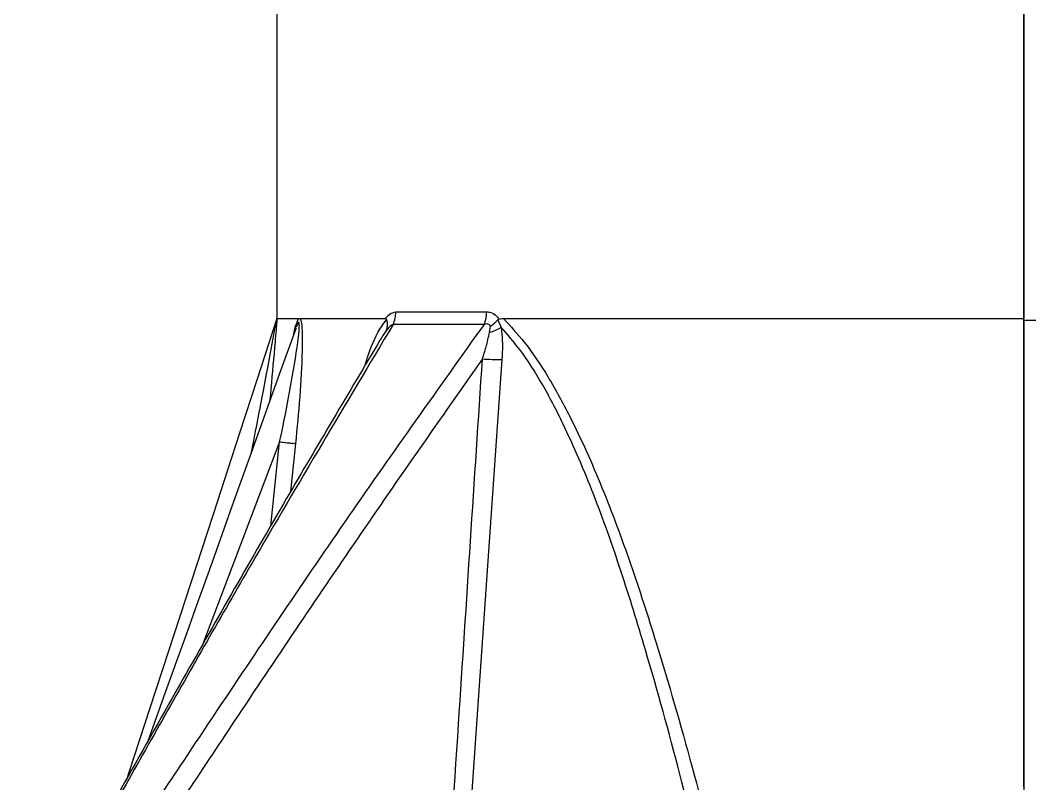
# Model space of a CAD drawing. Extents: x 8 to 113, y 1 to 87.
# Drawn here: x 45.587 to 49.007, y 62.704 to 65.292 of the extents above; entities that cross this region are included whole.
import ezdxf

# ---------------------------------------------------------------- set-up
doc = ezdxf.new("R2010")
doc.units = 0
doc.header["$MEASUREMENT"] = 0
doc.layers.add('OBJECT', color=7, linetype='CONTINUOUS')

msp = doc.modelspace()

# ---------------------------------------------------------------- linework, layer by layer
at = {"layer": 'OBJECT'}
for p, q in [((46.4572, 66.8532), (46.4572, 64.2812)), ((48.9868, 66.8532), (48.9868, 64.2812)), ((48.9869, 64.2759), (48.9869, 66.8532)), ((46.8597, 64.3037), (47.1672, 64.3037)), ((46.4572, 64.2812), (46.4573, 64.2812)), ((46.4573, 64.2812), (46.5326, 64.2812)), ((46.5326, 64.2812), (46.5345, 64.2812)), ((46.5345, 64.2812), (46.824, 64.2812)), ((47.1595, 64.2613), (46.8507, 64.2613)), ((47.177, 64.2344), (47.1802, 64.2554)), ((47.2056, 64.2765), (47.2164, 64.2513)), ((47.2239, 64.2812), (48.9868, 64.2812)), ((48.9868, 62.6936), (48.9868, 64.2812)), ((48.9869, 64.2759), (48.9868, 62.3805)), ((48.9869, 64.2759), (49.0268, 64.2758)), ((46.8109, 64.2157), (46.8064, 64.2073)), ((46.4655, 63.8631), (46.2052, 63.175)), ((46.4367, 63.5789), (46.4655, 63.8631))]:
    msp.add_line(p, q, dxfattribs=at)
at = {"layer": 'OBJECT', "flags": 128}
for points in [[(46.4572, 64.2811), (46.3891, 64.0724), (46.3316, 63.8962), (46.2894, 63.7669), (46.2554, 63.6625), (46.2213, 63.5581), (46.0895, 63.154), (46.0264, 62.9607), (45.9561, 62.7452), (45.946, 62.7143)], [(46.5216, 64.2492), (46.465, 64.0911), (46.4085, 63.9336), (46.3641, 63.8096), (46.3306, 63.7161), (46.2991, 63.628), (46.2372, 63.4552), (46.1803, 63.2963), (46.1516, 63.2162), (46.1212, 63.1316), (46.079, 63.0137), (46.0244, 62.8613), (46.0177, 62.8425)], [(47.219, 64.1423), (47.1488, 63.1339), (47.0785, 62.1254), (47.0713, 62.0212)], [(46.5197, 63.8574), (46.5076, 63.738), (46.5031, 63.6942)]]:
    msp.add_lwpolyline(points, dxfattribs=at)
at = {"layer": 'OBJECT'}
for centre, radius, start, end in [((46.756, 64.3034), 0.1036, 336.0282, 0.1621), ((47.0486, 64.3032), 0.1185, 339.2873, 0.2341), ((46.4142, 64.2856), 0.0433, 336.8185, 354.166), ((47.138, 64.3797), 0.1505, 284.987, 301.3876), ((47.2142, 64.9994), 0.8571, 265.9066, 270.3202)]:
    msp.add_arc(centre, radius, start, end, dxfattribs=at)
for points, knots in [([(46.824, 64.2812), (46.829, 64.2868), (46.8398, 64.2992), (46.8527, 64.3021), (46.8597, 64.3037)], [0, 0, 0, 0, 0.459414, 1, 1, 1, 1]), ([(47.1672, 64.3037), (47.1721, 64.3032), (47.1836, 64.3022), (47.1984, 64.2928), (47.2062, 64.2826), (47.2091, 64.2788)], [0, 0, 0, 0, 0.32169, 0.747407, 1, 1, 1, 1]), ([(46.8507, 64.2613), (46.69, 63.9919), (46.4246, 63.547), (46.0674, 62.9195), (45.809, 62.4583), (45.6525, 62.1743), (45.5944, 62.069)], [0, 0, 0, 0, 0.372207, 0.614681, 0.857089, 1, 1, 1, 1]), ([(45.5956, 61.9528), (45.705, 62.12), (45.9238, 62.4546), (46.2917, 63.0085), (46.6991, 63.6141), (47.006, 64.0455), (47.1595, 64.2613)], [0, 0, 0, 0, 0.215576, 0.431317, 0.71549, 1, 1, 1, 1]), ([(46.3712, 63.8294), (46.3732, 63.8395), (46.3856, 63.9017), (46.4076, 64.0167), (46.4316, 64.1449), (46.4475, 64.2321), (46.4527, 64.2611), (46.454, 64.2685)], [0, 0, 0, 0, 0.068051, 0.418496, 0.770588, 0.941749, 1, 1, 1, 1]), ([(46.4573, 64.2812), (46.4567, 64.2737), (46.4544, 64.2469), (46.4466, 64.156), (46.4391, 64.0699), (46.4335, 64.0087), (46.4328, 64.0014)], [0, 0, 0, 0, 0.1074611, 0.3866539, 0.9267439, 1, 1, 1, 1]), ([(46.454, 64.2685), (46.4549, 64.2727), (46.4558, 64.2769), (46.4572, 64.2811), (46.4572, 64.2812)], [0, 0, 0, 0, 0.978347, 1, 1, 1, 1]), ([(46.4655, 63.8631), (46.4655, 63.8631), (46.4779, 63.9126), (46.4957, 64.0136), (46.5191, 64.1383), (46.5308, 64.2206), (46.5332, 64.254), (46.5328, 64.2643), (46.5318, 64.2671), (46.5307, 64.2677), (46.5295, 64.2668), (46.5274, 64.2636), (46.525, 64.2588), (46.5233, 64.2535), (46.5227, 64.2514)], [0, 0, 0, 0, 0.000005, 0.337969, 0.677761, 0.843137, 0.893759, 0.919253, 0.931811, 0.937907, 0.950732, 0.959378, 0.983837, 1, 1, 1, 1]), ([(46.5139, 64.2267), (46.5149, 64.2319), (46.5184, 64.2496), (46.5241, 64.2678), (46.5297, 64.279), (46.5318, 64.2806), (46.5326, 64.2812)], [0, 0, 0, 0, 0.209204, 0.704654, 0.883538, 1, 1, 1, 1]), ([(46.5345, 64.2812), (46.5353, 64.2804), (46.5374, 64.2785), (46.5402, 64.2673), (46.5435, 64.2333), (46.5426, 64.1469), (46.5351, 64.0155), (46.5248, 63.9101), (46.5197, 63.8574)], [0, 0, 0, 0, 0.02481, 0.060677, 0.122064, 0.301768, 0.650144, 1, 1, 1, 1]), ([(46.7556, 64.1222), (46.7592, 64.1345), (46.7739, 64.1837), (46.7985, 64.2385), (46.8228, 64.2706), (46.8284, 64.278)], [0, 0, 0, 0, 0.204914, 0.815862, 1, 1, 1, 1]), ([(46.8284, 64.278), (46.8282, 64.2785), (46.8279, 64.2795), (46.8267, 64.2807), (46.8254, 64.2811), (46.8243, 64.2811), (46.824, 64.2812)], [0, 0, 0, 0, 0.170583, 0.396306, 0.817747, 1, 1, 1, 1]), ([(46.8284, 64.278), (46.8295, 64.27), (46.8315, 64.2565), (46.8284, 64.2443), (46.8265, 64.2395), (46.8264, 64.2393)], [0, 0, 0, 0, 0.578651, 0.974468, 1, 1, 1, 1]), ([(46.8507, 64.2613), (46.8469, 64.2593), (46.8419, 64.2566), (46.8339, 64.2486), (46.8296, 64.2433), (46.8264, 64.2393)], [0, 0, 0, 0, 0.434707, 0.57675, 1, 1, 1, 1]), ([(47.1802, 64.2554), (47.1797, 64.2561), (47.1781, 64.2585), (47.1745, 64.2615), (47.1678, 64.2634), (47.1627, 64.2621), (47.1595, 64.2613)], [0, 0, 0, 0, 0.099048, 0.350187, 0.588804, 1, 1, 1, 1]), ([(47.1802, 64.2554), (47.1803, 64.2555), (47.1815, 64.2563), (47.191, 64.263), (47.1988, 64.2702), (47.2056, 64.2765)], [0, 0, 0, 0, 0.0138497, 0.1264054, 1, 1, 1, 1]), ([(47.2091, 64.2788), (47.2081, 64.2783), (47.2069, 64.2777), (47.2058, 64.2767), (47.2056, 64.2765)], [0, 0, 0, 0, 0.836583, 1, 1, 1, 1]), ([(47.2091, 64.2788), (47.2122, 64.2797), (47.217, 64.281), (47.222, 64.2811), (47.2239, 64.2812)], [0, 0, 0, 0, 0.620819, 1, 1, 1, 1]), ([(48.027, 61.8685), (47.9945, 62.0146), (47.9294, 62.3068), (47.8234, 62.7382), (47.7206, 63.1112), (47.6234, 63.4271), (47.5321, 63.6856), (47.4423, 63.8963), (47.3572, 64.0598), (47.2876, 64.1701), (47.2374, 64.2273), (47.2164, 64.2513)], [0, 0, 0, 0, 0.166848, 0.333708, 0.500482, 0.608948, 0.717443, 0.825706, 0.889802, 0.953838, 1, 1, 1, 1]), ([(47.2164, 64.2513), (47.2185, 64.2309), (47.2221, 64.1952), (47.2199, 64.1581), (47.219, 64.1423)], [0, 0, 0, 0, 0.573681, 1, 1, 1, 1]), ([(47.2239, 64.2812), (47.248, 64.2553), (47.3024, 64.1968), (47.377, 64.0838), (47.4661, 63.9206), (47.5601, 63.7101), (47.6558, 63.4515), (47.7576, 63.1355), (47.8649, 62.7624), (47.9753, 62.331), (48.0429, 62.0384), (48.0766, 61.8922)], [0, 0, 0, 0, 0.050913, 0.115232, 0.17961, 0.287489, 0.395606, 0.503691, 0.669071, 0.834542, 1, 1, 1, 1]), ([(46.8264, 64.2393), (46.8213, 64.2323), (46.8158, 64.2249), (46.8112, 64.2162), (46.8109, 64.2157)], [0, 0, 0, 0, 0.935627, 1, 1, 1, 1]), ([(47.153, 64.1445), (47.1573, 64.1576), (47.167, 64.1874), (47.1734, 64.2176), (47.177, 64.2344)], [0, 0, 0, 0, 0.442718, 1, 1, 1, 1]), ([(46.8059, 64.2076), (46.7001, 64.0292), (46.4743, 63.6489), (46.1216, 63.0306), (45.8214, 62.4953), (45.6399, 62.1631), (45.5875, 62.0673)], [0, 0, 0, 0, 0.252491, 0.538409, 0.866804, 1, 1, 1, 1]), ([(47.153, 64.1445), (47.0107, 63.9414), (46.726, 63.535), (46.3361, 62.9526), (45.9734, 62.4045), (45.7502, 62.0627), (45.6386, 61.8917)], [0, 0, 0, 0, 0.273703, 0.547704, 0.773763, 1, 1, 1, 1]), ([(47.0144, 62.0221), (47.0181, 62.0782), (47.0373, 62.3734), (47.0834, 63.0808), (47.126, 63.7321), (47.153, 64.1445)], [0, 0, 0, 0, 0.079391, 0.41717, 1, 1, 1, 1]), ([(46.4655, 63.8631), (46.4716, 63.8625), (46.4838, 63.8612), (46.5, 63.8595), (46.513, 63.8581), (46.5174, 63.8576), (46.5197, 63.8574)], [0, 0, 0, 0, 0.250003, 0.5, 0.750002, 1, 1, 1, 1])]:
    msp.add_open_spline(points, degree=3, knots=knots, dxfattribs=at)

doc.saveas('drawing.dxf')
